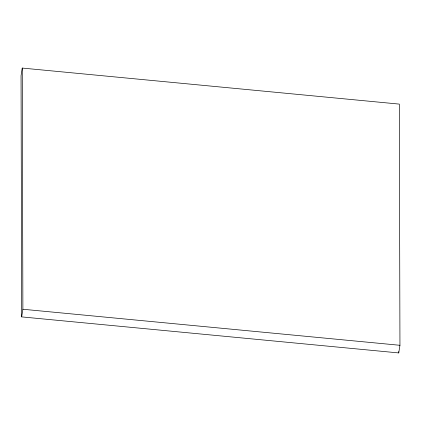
<?xml version="1.0" encoding="UTF-8"?>
<svg xmlns="http://www.w3.org/2000/svg" width="421" height="421" viewBox="0 0 421 421"><rect width="100%" height="100%" fill="white"/><g stroke="black" fill="none" stroke-linecap="round" stroke-linejoin="round"><path stroke-width="0.63" d="M22.26 68.07L21.05 75.706L21.676 316.892L398.74 352.93L399.95 345.294L399.324 104.108L22.26 68.07L22.887 309.251L21.676 316.892M22.887 309.251L399.95 345.294M398.734 351.619L398.74 352.93"/></g></svg>
